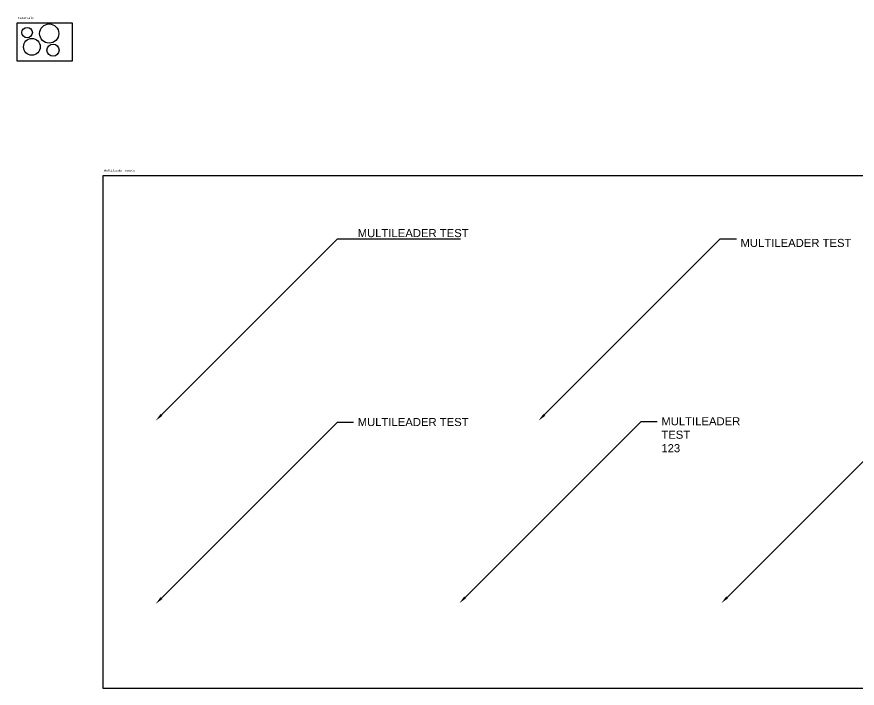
# Model space of a CAD drawing. Header units: inches. Extents: x 0 to 1852, y -566 to 111.
# Drawn here: x 10.2 to 426.4, y -566.2 to -233.7 of the extents above; entities that cross this region are included whole.
import ezdxf
from ezdxf import colors
from ezdxf.entities.mleader import LeaderData, LeaderLine
from ezdxf.math import Vec2, Vec3

# ---------------------------------------------------------------- set-up
doc = ezdxf.new("R2010")
doc.units = ezdxf.units.IN
doc.header["$MEASUREMENT"] = 0
doc.styles.add('custom_text_style', font='consola.ttf')
doc.styles.get("Standard").update_dxf_attribs({"font": 'arial.ttf'})

msp = doc.modelspace()

# ---------------------------------------------------------------- linework, layer by layer
for points in [[(10.16053, -236.84152), (10.16053, -255.45236), (37.81235, -255.45236), (37.81235, -236.84152)], [(52.6915, -312.36161), (52.6915, -566.16858), (1852.18563, -566.16858), (1852.18563, -312.36161)]]:
    msp.add_lwpolyline(points, close=True)
for centre, radius in [((26.19918, -241.9567), 4.74291), ((15.2696, -241.45589), 2.58614), ((17.62598, -248.51735), 4.14395), ((28.10434, -250.17003), 2.98906)]:
    msp.add_circle(centre, radius)

# ---------------------------------------------------------------- texts
at = {"style": 'custom_text_style'}
for s, p in [('Materials', (10.86837, -234.75301)), ('Multileader sample', (53.39934, -310.27309))]:
    msp.add_text(s, height=1, dxfattribs=at).set_placement(p)

# ---------------------------------------------------------------- leaders
ml = msp.add_multileader_mtext('Standard')
ml.set_content('MULTILEADER TEST', color=256)
ml.set_leader_properties()
ml.build(insert=Vec2(0, 0))
ml.multileader.update_dxf_attribs({"text_left_attachment_type": 5})
ctx = ml.context
ctx.base_point, ctx.plane_origin = Vec3(176.99934, -343.63993), Vec3(78.99934, -433.63993)
ctx.left_attachment = 5
notes = []
notes.append((ctx, [(0, (1, 1, 0), (168.99934, -343.63993), (1, 0), 8, [(0, [(78.99934, -433.63993)], 0, [])])]))
ctx.mtext.insert, ctx.mtext.flow_direction = Vec3(178.99934, -338.77172), 5
ml = msp.add_multileader_mtext('Standard')
ml.set_content('MULTILEADER TEST', color=256)
ml.set_leader_properties()
ml.build(insert=Vec2(0, 0))
ml.multileader.update_dxf_attribs({"text_left_attachment_type": 0})
ctx = ml.context
ctx.base_point, ctx.plane_origin = Vec3(366.61165, -343.63993), Vec3(268.61165, -433.63993)
ctx.left_attachment = 0
notes.append((ctx, [(0, (1, 1, 0), (358.61165, -343.63993), (1, 0), 8, [(0, [(268.61165, -433.63993)], 0, [])])]))
ctx.mtext.insert, ctx.mtext.flow_direction = Vec3(368.61165, -343.63993), 5
ml = msp.add_multileader_mtext('Standard')
ml.set_content('MULTILEADER TEST', color=256)
ml.set_leader_properties()
ml.build(insert=Vec2(0, 0))
ctx = ml.context
ctx.base_point, ctx.plane_origin = Vec3(176.99934, -434.37634), Vec3(78.99934, -524.37634)
notes.append((ctx, [(0, (1, 1, 0), (168.99934, -434.37634), (1, 0), 8, [(0, [(78.99934, -524.37634)], 0, [])])]))
ctx.mtext.insert, ctx.mtext.flow_direction = Vec3(178.99934, -432.34224), 5
ml = msp.add_multileader_mtext('Standard')
ml.set_content('MULTILEADER\\PTEST\\P123', color=256)
ml.set_leader_properties()
ml.build(insert=Vec2(0, 0))
ctx = ml.context
ctx.base_point, ctx.plane_origin = Vec3(327.42395, -434.0061), Vec3(229.42395, -524.0061)
notes.append((ctx, [(0, (1, 1, 0), (319.42395, -434.0061), (1, 0), 8, [(0, [(229.42395, -524.0061)], 0, [])])]))
ctx.mtext.insert, ctx.mtext.flow_direction = Vec3(329.42395, -431.97063), 5
ml = msp.add_multileader_mtext('Standard')
ml.set_content('MULTILEADER\\PTEST\\P123', color=256)
ml.set_leader_properties()
ml.build(insert=Vec2(0, 0))
ctx = ml.context
ctx.base_point, ctx.plane_origin = Vec3(457.17954, -434.0061), Vec3(359.17954, -524.0061)
ctx.text_align_type = 1
notes.append((ctx, [(0, (1, 1, 0), (449.17954, -434.0061), (1, 0), 8, [(0, [(359.17954, -524.0061)], 0, [])])]))
ctx.mtext.insert, ctx.mtext.alignment, ctx.mtext.flow_direction = Vec3(478.49878, -431.97063), 2, 5
for ctx, leaders in notes:
    for number, flags, end, landing, length, lines in leaders:
        leader = LeaderData()
        leader.index, (leader.has_last_leader_line, leader.has_dogleg_vector, leader.attachment_direction) = number, flags
        leader.last_leader_point, leader.dogleg_vector, leader.dogleg_length = Vec3(end), Vec3(landing), length
        for number, points, colour, breaks in lines:
            line = LeaderLine()
            line.index, line.vertices, line.color, line.breaks = number, Vec3.list(points), colors.encode_raw_color(colour), breaks
            leader.lines.append(line)
        ctx.leaders.append(leader)

doc.saveas('drawing.dxf')
